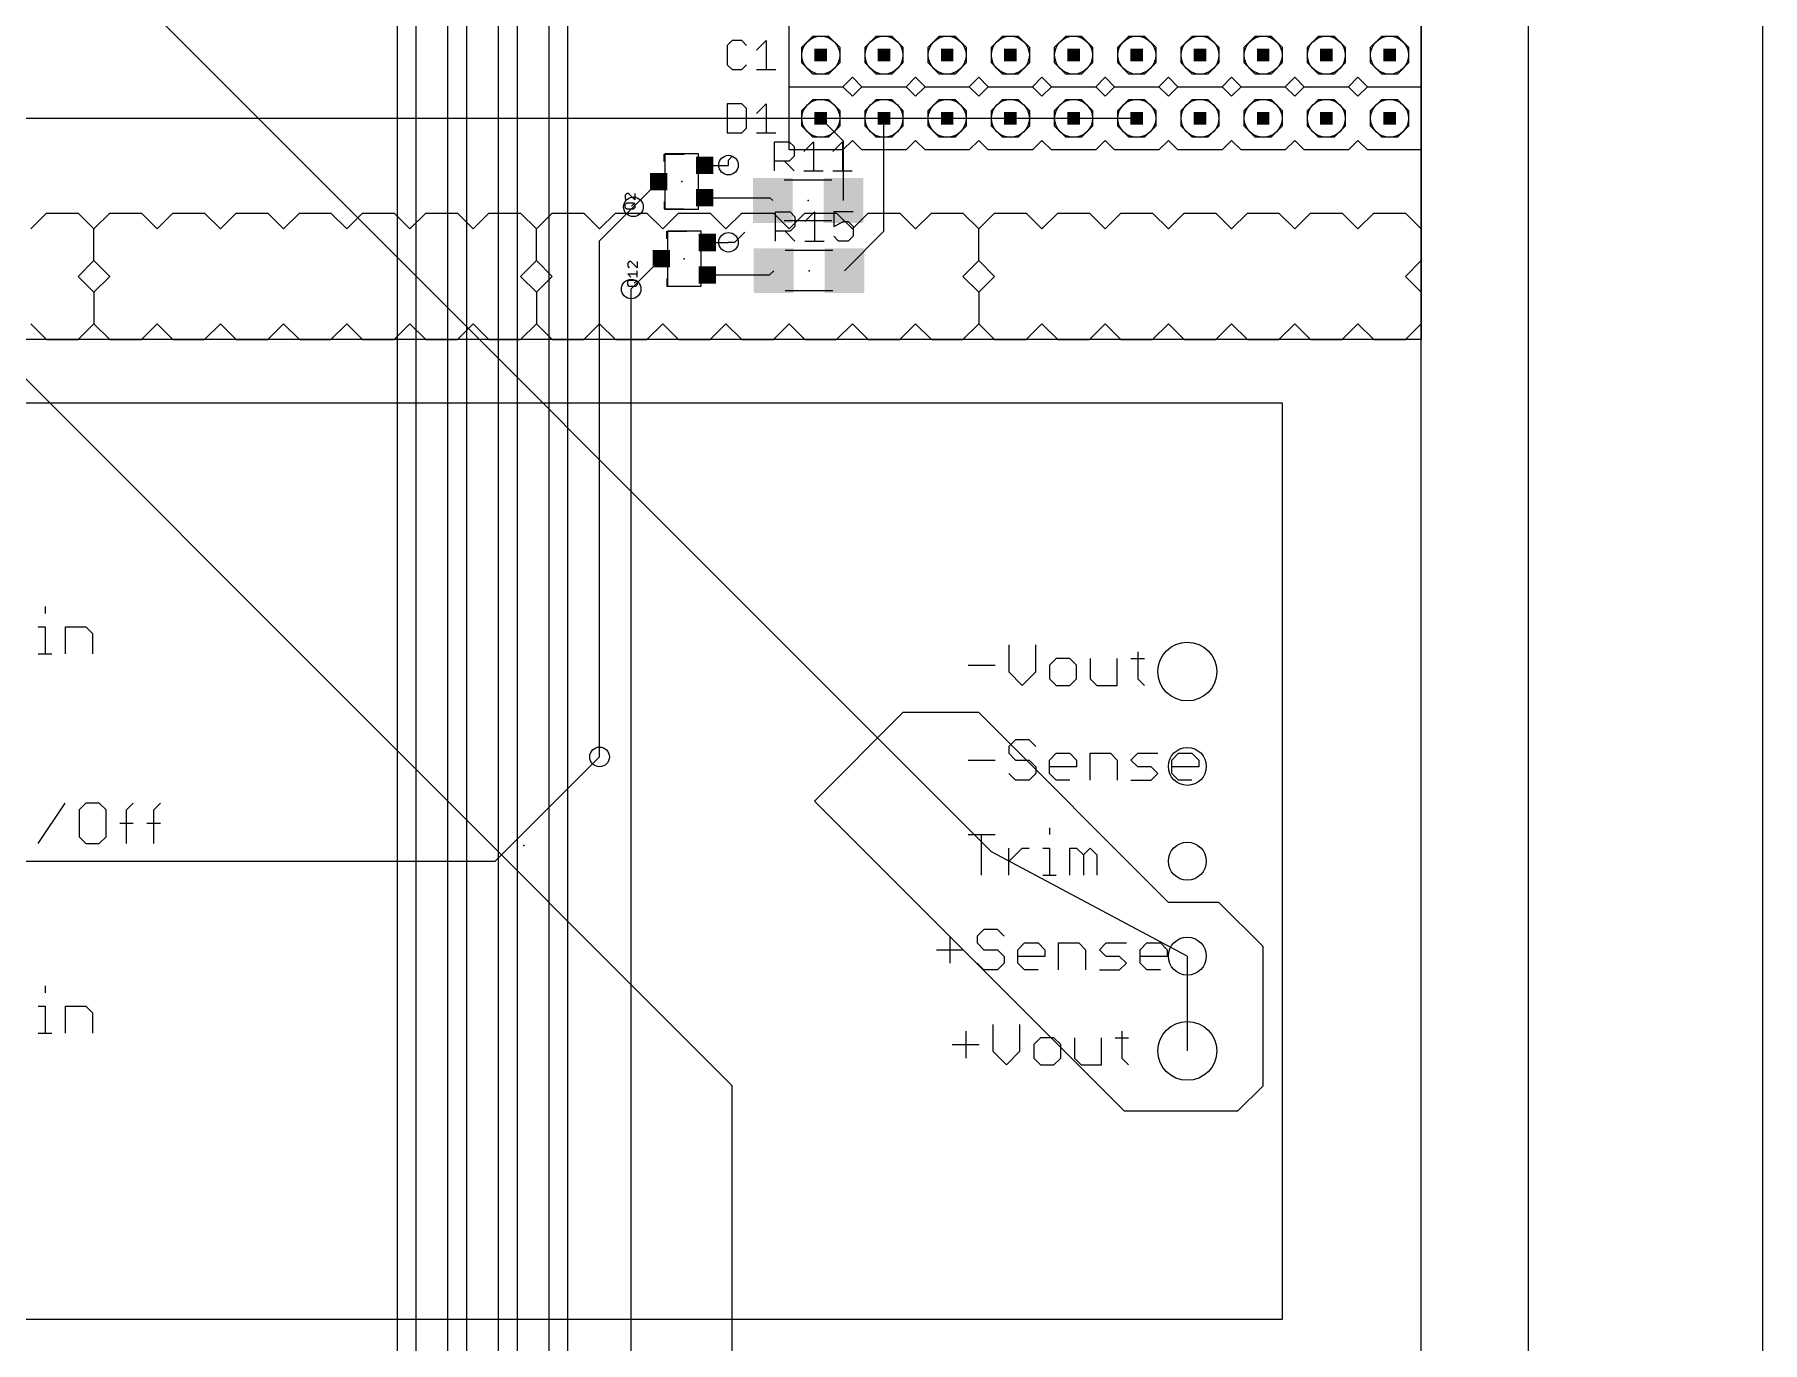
# Model space of a CAD drawing. Extents: x -0.79 to 6.6, y -0.46 to 8.18.
# Drawn here: x 3.866 to 6.6, y 4.104 to 6.172 of the extents above; entities that cross this region are included whole.
import ezdxf

# ---------------------------------------------------------------- set-up
doc = ezdxf.new("R2010")
doc.units = 0
for name, color, linetype in [('1', 22, 'CONTINUOUS'), ('15', 2, 'CONTINUOUS'), ('16', 175, 'CONTINUOUS'), ('17', 4, 'CONTINUOUS'), ('18', 4, 'CONTINUOUS'), ('19', 53, 'CONTINUOUS'), ('2', 3, 'CONTINUOUS'), ('20', 6, 'CONTINUOUS'), ('21', 253, 'CONTINUOUS'), ('23', 7, 'CONTINUOUS'), ('25', 253, 'CONTINUOUS'), ('49', 253, 'CONTINUOUS'), ('51', 253, 'CONTINUOUS')]:
    doc.layers.add(name, color=color, linetype=linetype)

# ---------------------------------------------------------------- blocks, each defined once
blk = doc.blocks.new('RECT')
blk.add_solid([(-0.5, -0.5), (0.5, -0.5), (-0.5, 0.5), (0.5, 0.5)])
blk = doc.blocks.new('ROUNDP')
blk.add_circle((0, 0), 0.5)
blk = doc.blocks.new('OCTAGONP')
blk.add_lwpolyline([(-0.5, -0.207107), (-0.5, 0.207107), (-0.207107, 0.5), (0.207107, 0.5), (0.5, 0.207107), (0.5, -0.207107), (0.207107, -0.5), (-0.207107, -0.5)], close=True)
blk = doc.blocks.new('ROUNDV')
blk.add_circle((0, 0), 0.5)

msp = doc.modelspace()

# ---------------------------------------------------------------- linework, layer by layer
at = {"layer": '1'}
for p, q in [((5.38, 4.88), (3.89, 6.37)), ((5.145984, 6.004016), (5.11, 6.04)), ((5.21, 5.861516), (5.21, 6.04)), ((5.145984, 5.91), (5.145984, 6.004016)), ((4.926417, 5.965591), (4.963591, 5.965591)), ((4.963591, 5.965591), (4.964, 5.966)), ((4.813583, 5.9), (4.853583, 5.94)), ((4.926417, 5.914409), (5.029606, 5.914409)), ((5.029606, 5.914409), (5.034016, 5.91)), ((5.147484, 5.799), (5.21, 5.861516)), ((4.930417, 5.843591), (4.963591, 5.843591)), ((4.963591, 5.843591), (4.964, 5.844)), ((4.81, 5.770417), (4.857583, 5.818)), ((5.028925, 5.792409), (5.035516, 5.799)), ((4.81, 5.77), (4.81, 5.770417)), ((4.930417, 5.792409), (5.028925, 5.792409)), ((4.97, 4.51), (3.79, 5.69)), ((5.24, 5.1), (5.1, 4.96)), ((5.36, 5.1), (5.24, 5.1)), ((5.66, 4.8), (5.36, 5.1)), ((5.1, 4.96), (5.59, 4.47)), ((5.69, 4.715), (5.38, 4.88)), ((5.74, 4.8), (5.66, 4.8)), ((5.81, 4.73), (5.74, 4.8)), ((5.81, 4.51), (5.81, 4.73)), ((5.69, 4.715), (5.69, 4.565)), ((4.97, 3.59), (4.97, 4.51)), ((5.77, 4.47), (5.81, 4.51)), ((5.59, 4.47), (5.77, 4.47))]:
    msp.add_line(p, q, dxfattribs=at)
at = {"layer": '15'}
for p, q in [((4.55, 1.86), (4.55, 7.015118)), ((4.6, 2.16), (4.6, 6.985118)), ((4.52, 1.78), (4.52, 6.934882)), ((4.47, 1.76), (4.47, 6.905118)), ((4.63, 2.338), (4.63, 6.904882)), ((4.68, 2.37), (4.68, 6.875118)), ((4.44, 1.42), (4.44, 6.824882)), ((4.71, 2.42), (4.71, 6.794882)), ((4.76, 5.846417), (4.813583, 5.9)), ((4.76, 5.03), (4.76, 5.846417)), ((4.81, 3.44), (4.81, 5.77))]:
    msp.add_line(p, q, dxfattribs=at)
at = {"layer": '16'}
for p, q in [((6.23, -0.1), (6.23, 8.1)), ((4.964, 5.974), (4.97, 5.98)), ((4.964, 5.966), (4.964, 5.974)), ((4.974, 5.844), (4.99, 5.86)), ((4.964, 5.844), (4.974, 5.844))]:
    msp.add_line(p, q, dxfattribs=at)
at = {"layer": '19'}
msp.add_line((5.61, 6.04), (3.11, 6.04), dxfattribs=at)
at = {"layer": '2'}
for p, q in [((6.6, 8.18), (6.6, -0.46)), ((4.595, 4.865), (4.76, 5.03)), ((3.69, 4.865), (4.595, 4.865))]:
    msp.add_line(p, q, dxfattribs=at)
at = {"layer": '20'}
msp.add_line((6.06, 0), (6.06, 7.89), dxfattribs=at)
at = {"layer": '21'}
for p, q in [((4.969673, 6.163039), (4.962, 6.155366)), ((4.962, 6.155366), (4.962, 6.124673)), ((4.98502, 6.163039), (4.969673, 6.163039)), ((4.992693, 6.155366), (4.98502, 6.163039)), ((5.008039, 6.147693), (5.023386, 6.163039)), ((5.023386, 6.163039), (5.023386, 6.117)), ((4.962, 6.124673), (4.969673, 6.117)), ((4.98502, 6.117), (4.992693, 6.124673)), ((4.969673, 6.117), (4.98502, 6.117)), ((5.008039, 6.117), (5.038732, 6.117)), ((4.962, 6.063039), (4.962, 6.017)), ((4.98502, 6.063039), (4.962, 6.063039)), ((4.992693, 6.055366), (4.98502, 6.063039)), ((4.992693, 6.024673), (4.992693, 6.055366)), ((5.008039, 6.047693), (5.023386, 6.063039)), ((5.023386, 6.063039), (5.023386, 6.017)), ((4.962, 6.017), (4.98502, 6.017)), ((4.98502, 6.017), (4.992693, 6.024673)), ((5.008039, 6.017), (5.038732, 6.017)), ((4.862441, 5.971496), (4.862441, 5.983307)), ((4.862441, 5.983307), (4.893937, 5.983307)), ((4.862441, 5.908504), (4.862441, 5.896693)), ((4.862441, 5.896693), (4.893937, 5.896693)), ((4.866441, 5.849496), (4.866441, 5.861307)), ((4.866441, 5.861307), (4.897937, 5.861307)), ((4.866441, 5.786504), (4.866441, 5.774693)), ((4.866441, 5.774693), (4.897937, 5.774693)), ((3.54, 5.59), (5.84, 5.59)), ((5.84, 5.59), (5.84, 4.14)), ((5.84, 4.14), (3.54, 4.14))]:
    msp.add_line(p, q, dxfattribs=at)
at = {"layer": '23'}
for p in [(4.89, 5.94), (5.09, 5.91), (4.894, 5.818), (5.0915, 5.799), (4.64, 4.89)]:
    msp.add_point(p, dxfattribs=at)
at = {"layer": '25'}
for p, q in [((5.037, 5.957), (5.037, 6.003039)), ((5.037, 6.003039), (5.06002, 6.003039)), ((5.06002, 6.003039), (5.067693, 5.995366)), ((5.067693, 5.995366), (5.067693, 5.98002)), ((5.083039, 5.987693), (5.098386, 6.003039)), ((5.098386, 6.003039), (5.098386, 5.957)), ((5.129078, 5.987693), (5.144425, 6.003039)), ((5.144425, 6.003039), (5.144425, 5.957)), ((5.06002, 5.972346), (5.037, 5.972346)), ((5.052346, 5.972346), (5.067693, 5.957)), ((5.067693, 5.98002), (5.06002, 5.972346)), ((5.083039, 5.957), (5.113732, 5.957)), ((5.129078, 5.957), (5.159771, 5.957)), ((4.803052, 5.92093), (4.80055, 5.918428)), ((4.80055, 5.918428), (4.80055, 5.913424)), ((4.80055, 5.913424), (4.803052, 5.910922)), ((4.80055, 5.903695), (4.803052, 5.906197)), ((4.805555, 5.92093), (4.803052, 5.92093)), ((4.803052, 5.906197), (4.813061, 5.906197)), ((4.815563, 5.910922), (4.805555, 5.92093)), ((4.810559, 5.901193), (4.815563, 5.906197)), ((4.813061, 5.906197), (4.815563, 5.903695)), ((4.815563, 5.92093), (4.815563, 5.910922)), ((4.80055, 5.898691), (4.80055, 5.903695)), ((4.803052, 5.896189), (4.80055, 5.898691)), ((4.813061, 5.896189), (4.803052, 5.896189)), ((4.815563, 5.898691), (4.813061, 5.896189)), ((4.815563, 5.903695), (4.815563, 5.898691)), ((5.0385, 5.846), (5.0385, 5.892039)), ((5.0385, 5.892039), (5.06152, 5.892039)), ((5.06152, 5.892039), (5.069193, 5.884366)), ((5.069193, 5.884366), (5.069193, 5.86902)), ((5.084539, 5.876693), (5.099886, 5.892039)), ((5.099886, 5.892039), (5.099886, 5.846)), ((5.161271, 5.892039), (5.130578, 5.892039)), ((5.130578, 5.892039), (5.130578, 5.86902)), ((5.06152, 5.861346), (5.0385, 5.861346)), ((5.053846, 5.861346), (5.069193, 5.846)), ((5.069193, 5.86902), (5.06152, 5.861346)), ((5.130578, 5.86902), (5.145925, 5.876693)), ((5.138252, 5.846), (5.130578, 5.853673)), ((5.145925, 5.876693), (5.153598, 5.876693)), ((5.153598, 5.876693), (5.161271, 5.86902)), ((5.161271, 5.853673), (5.153598, 5.846)), ((5.161271, 5.86902), (5.161271, 5.853673)), ((5.084539, 5.846), (5.115232, 5.846)), ((5.153598, 5.846), (5.138252, 5.846)), ((4.807052, 5.813663), (4.80455, 5.81116)), ((4.80455, 5.81116), (4.80455, 5.806156)), ((4.80455, 5.806156), (4.807052, 5.803654)), ((4.809555, 5.813663), (4.807052, 5.813663)), ((4.819563, 5.803654), (4.809555, 5.813663)), ((4.819563, 5.813663), (4.819563, 5.803654)), ((4.819563, 5.788922), (4.819563, 5.79893)), ((4.809555, 5.788922), (4.80455, 5.793926)), ((4.80455, 5.793926), (4.819563, 5.793926)), ((4.80455, 5.781695), (4.807052, 5.784197)), ((4.80455, 5.776691), (4.80455, 5.781695)), ((4.807052, 5.774189), (4.80455, 5.776691)), ((4.807052, 5.784197), (4.817061, 5.784197)), ((4.817061, 5.774189), (4.807052, 5.774189)), ((4.814559, 5.779193), (4.819563, 5.784197)), ((4.817061, 5.784197), (4.819563, 5.781695)), ((4.819563, 5.776691), (4.817061, 5.774189)), ((4.819563, 5.781695), (4.819563, 5.776691)), ((3.882586, 5.26773), (3.882586, 5.257055)), ((3.87191, 5.235703), (3.882586, 5.235703)), ((3.882586, 5.235703), (3.882586, 5.193)), ((3.91488, 5.193), (3.91488, 5.235703)), ((3.91488, 5.235703), (3.946907, 5.235703)), ((3.946907, 5.235703), (3.957583, 5.225027)), ((3.957583, 5.225027), (3.957583, 5.193)), ((5.407455, 5.207055), (5.407455, 5.164352)), ((5.450158, 5.164352), (5.450158, 5.207055)), ((5.611496, 5.196379), (5.611496, 5.153676)), ((3.87191, 5.193), (3.893261, 5.193)), ((5.343, 5.175027), (5.385703, 5.175027)), ((5.482586, 5.185703), (5.47191, 5.175027)), ((5.47191, 5.175027), (5.47191, 5.153676)), ((5.503937, 5.185703), (5.482586, 5.185703)), ((5.514613, 5.175027), (5.503937, 5.185703)), ((5.514613, 5.153676), (5.514613, 5.175027)), ((5.536365, 5.185703), (5.536365, 5.153676)), ((5.579068, 5.143), (5.579068, 5.185703)), ((5.60082, 5.185703), (5.622171, 5.185703)), ((5.407455, 5.164352), (5.428806, 5.143)), ((5.428806, 5.143), (5.450158, 5.164352)), ((5.47191, 5.153676), (5.482586, 5.143)), ((5.482586, 5.143), (5.503937, 5.143)), ((5.503937, 5.143), (5.514613, 5.153676)), ((5.536365, 5.153676), (5.547041, 5.143)), ((5.547041, 5.143), (5.579068, 5.143)), ((5.611496, 5.153676), (5.622171, 5.143)), ((5.418131, 5.057055), (5.407455, 5.046379)), ((5.407455, 5.046379), (5.407455, 5.035703)), ((5.407455, 5.035703), (5.418131, 5.025027)), ((5.439482, 5.057055), (5.418131, 5.057055)), ((5.450158, 5.046379), (5.439482, 5.057055)), ((5.47191, 5.025027), (5.482586, 5.035703)), ((5.482586, 5.035703), (5.503937, 5.035703)), ((5.503937, 5.035703), (5.514613, 5.025027)), ((5.536365, 4.993), (5.536365, 5.035703)), ((5.536365, 5.035703), (5.568392, 5.035703)), ((5.568392, 5.035703), (5.579068, 5.025027)), ((5.60082, 5.025027), (5.611496, 5.035703)), ((5.611496, 5.035703), (5.643523, 5.035703)), ((5.665275, 5.025027), (5.675951, 5.035703)), ((5.675951, 5.035703), (5.697302, 5.035703)), ((5.697302, 5.035703), (5.707978, 5.025027)), ((5.343, 5.025027), (5.385703, 5.025027)), ((5.418131, 4.993), (5.407455, 5.003676)), ((5.418131, 5.025027), (5.439482, 5.025027)), ((5.439482, 5.025027), (5.450158, 5.014352)), ((5.450158, 5.003676), (5.439482, 4.993)), ((5.450158, 5.014352), (5.450158, 5.003676)), ((5.47191, 5.003676), (5.47191, 5.025027)), ((5.514613, 5.014352), (5.47191, 5.014352)), ((5.482586, 4.993), (5.47191, 5.003676)), ((5.514613, 5.025027), (5.514613, 5.014352)), ((5.579068, 5.025027), (5.579068, 4.993)), ((5.611496, 5.014352), (5.60082, 5.025027)), ((5.632847, 5.014352), (5.611496, 5.014352)), ((5.643523, 5.003676), (5.632847, 5.014352)), ((5.632847, 4.993), (5.643523, 5.003676)), ((5.665275, 5.003676), (5.665275, 5.025027)), ((5.707978, 5.014352), (5.665275, 5.014352)), ((5.675951, 4.993), (5.665275, 5.003676)), ((5.707978, 5.025027), (5.707978, 5.014352)), ((5.439482, 4.993), (5.418131, 4.993)), ((5.503937, 4.993), (5.482586, 4.993)), ((5.60082, 4.993), (5.632847, 4.993)), ((5.697302, 4.993), (5.675951, 4.993)), ((3.87191, 4.893), (3.914613, 4.957055)), ((3.947041, 4.957055), (3.936365, 4.946379)), ((3.968392, 4.957055), (3.947041, 4.957055)), ((3.979068, 4.946379), (3.968392, 4.957055)), ((4.011496, 4.946379), (4.022171, 4.957055)), ((4.054466, 4.946379), (4.065141, 4.957055)), ((3.936365, 4.946379), (3.936365, 4.903676)), ((3.979068, 4.903676), (3.979068, 4.946379)), ((4.00082, 4.925027), (4.022171, 4.925027)), ((4.011496, 4.893), (4.011496, 4.946379)), ((4.04379, 4.925027), (4.065141, 4.925027)), ((4.054466, 4.893), (4.054466, 4.946379)), ((3.936365, 4.903676), (3.947041, 4.893)), ((3.968392, 4.893), (3.979068, 4.903676)), ((5.343, 4.907055), (5.385703, 4.907055)), ((5.364352, 4.843), (5.364352, 4.907055)), ((5.471843, 4.91773), (5.471843, 4.907055)), ((3.947041, 4.893), (3.968392, 4.893)), ((5.407455, 4.843), (5.407455, 4.885703)), ((5.407455, 4.864352), (5.428806, 4.885703)), ((5.428806, 4.885703), (5.439482, 4.885703)), ((5.461167, 4.885703), (5.471843, 4.885703)), ((5.471843, 4.885703), (5.471843, 4.843)), ((5.504137, 4.843), (5.504137, 4.885703)), ((5.504137, 4.885703), (5.514813, 4.885703)), ((5.514813, 4.885703), (5.525489, 4.875027)), ((5.525489, 4.875027), (5.536165, 4.885703)), ((5.525489, 4.875027), (5.525489, 4.843)), ((5.536165, 4.885703), (5.546841, 4.875027)), ((5.546841, 4.875027), (5.546841, 4.843)), ((5.461167, 4.843), (5.482519, 4.843)), ((5.314352, 4.746379), (5.314352, 4.703676)), ((5.368131, 4.757055), (5.357455, 4.746379)), ((5.357455, 4.746379), (5.357455, 4.735703)), ((5.357455, 4.735703), (5.368131, 4.725027)), ((5.389482, 4.757055), (5.368131, 4.757055)), ((5.400158, 4.746379), (5.389482, 4.757055)), ((5.42191, 4.725027), (5.432586, 4.735703)), ((5.432586, 4.735703), (5.453937, 4.735703)), ((5.453937, 4.735703), (5.464613, 4.725027)), ((5.486365, 4.693), (5.486365, 4.735703)), ((5.486365, 4.735703), (5.518392, 4.735703)), ((5.518392, 4.735703), (5.529068, 4.725027)), ((5.55082, 4.725027), (5.561496, 4.735703)), ((5.561496, 4.735703), (5.593523, 4.735703)), ((5.615275, 4.725027), (5.625951, 4.735703)), ((5.625951, 4.735703), (5.647302, 4.735703)), ((5.647302, 4.735703), (5.657978, 4.725027)), ((5.293, 4.725027), (5.335703, 4.725027)), ((5.368131, 4.693), (5.357455, 4.703676)), ((5.368131, 4.725027), (5.389482, 4.725027)), ((5.389482, 4.725027), (5.400158, 4.714352)), ((5.400158, 4.703676), (5.389482, 4.693)), ((5.400158, 4.714352), (5.400158, 4.703676)), ((5.42191, 4.703676), (5.42191, 4.725027)), ((5.464613, 4.714352), (5.42191, 4.714352)), ((5.432586, 4.693), (5.42191, 4.703676)), ((5.464613, 4.725027), (5.464613, 4.714352)), ((5.529068, 4.725027), (5.529068, 4.693)), ((5.561496, 4.714352), (5.55082, 4.725027)), ((5.582847, 4.714352), (5.561496, 4.714352)), ((5.593523, 4.703676), (5.582847, 4.714352)), ((5.582847, 4.693), (5.593523, 4.703676)), ((5.615275, 4.703676), (5.615275, 4.725027)), ((5.657978, 4.714352), (5.615275, 4.714352)), ((5.625951, 4.693), (5.615275, 4.703676)), ((5.657978, 4.725027), (5.657978, 4.714352)), ((5.389482, 4.693), (5.368131, 4.693)), ((5.453937, 4.693), (5.432586, 4.693)), ((5.55082, 4.693), (5.582847, 4.693)), ((5.647302, 4.693), (5.625951, 4.693)), ((3.882586, 4.66773), (3.882586, 4.657055)), ((3.87191, 4.635703), (3.882586, 4.635703)), ((3.882586, 4.635703), (3.882586, 4.593)), ((3.91488, 4.593), (3.91488, 4.635703)), ((3.91488, 4.635703), (3.946907, 4.635703)), ((3.946907, 4.635703), (3.957583, 4.625027)), ((3.957583, 4.625027), (3.957583, 4.593)), ((5.339352, 4.596379), (5.339352, 4.553676)), ((5.382455, 4.607055), (5.382455, 4.564352)), ((5.425158, 4.564352), (5.425158, 4.607055)), ((5.586496, 4.596379), (5.586496, 4.553676)), ((3.87191, 4.593), (3.893261, 4.593)), ((5.318, 4.575027), (5.360703, 4.575027)), ((5.457586, 4.585703), (5.44691, 4.575027)), ((5.44691, 4.575027), (5.44691, 4.553676)), ((5.478937, 4.585703), (5.457586, 4.585703)), ((5.489613, 4.575027), (5.478937, 4.585703)), ((5.489613, 4.553676), (5.489613, 4.575027)), ((5.511365, 4.585703), (5.511365, 4.553676)), ((5.554068, 4.543), (5.554068, 4.585703)), ((5.57582, 4.585703), (5.597171, 4.585703)), ((5.382455, 4.564352), (5.403806, 4.543)), ((5.403806, 4.543), (5.425158, 4.564352)), ((5.44691, 4.553676), (5.457586, 4.543)), ((5.457586, 4.543), (5.478937, 4.543)), ((5.478937, 4.543), (5.489613, 4.553676)), ((5.511365, 4.553676), (5.522041, 4.543)), ((5.522041, 4.543), (5.554068, 4.543)), ((5.586496, 4.553676), (5.597171, 4.543))]:
    msp.add_line(p, q, dxfattribs=at)
at = {"layer": '49'}
for p, q in [((6.06, 7.69), (6.06, 5.69)), ((3.86, 5.865), (3.885, 5.89)), ((3.885, 5.89), (3.935, 5.89)), ((3.935, 5.89), (3.96, 5.865)), ((3.96, 5.865), (3.985, 5.89)), ((3.985, 5.89), (4.035, 5.89)), ((4.035, 5.89), (4.06, 5.865)), ((4.06, 5.865), (4.085, 5.89)), ((4.085, 5.89), (4.135, 5.89)), ((4.135, 5.89), (4.16, 5.865)), ((4.16, 5.865), (4.185, 5.89)), ((4.185, 5.89), (4.235, 5.89)), ((4.235, 5.89), (4.26, 5.865)), ((4.26, 5.865), (4.285, 5.89)), ((4.285, 5.89), (4.335, 5.89)), ((4.335, 5.89), (4.36, 5.865)), ((4.36, 5.865), (4.385, 5.89)), ((4.385, 5.89), (4.435, 5.89)), ((4.435, 5.89), (4.46, 5.865)), ((4.46, 5.865), (4.485, 5.89)), ((4.485, 5.89), (4.535, 5.89)), ((4.535, 5.89), (4.56, 5.865)), ((4.56, 5.865), (4.585, 5.89)), ((4.585, 5.89), (4.635, 5.89)), ((4.635, 5.89), (4.66, 5.865)), ((4.66, 5.865), (4.685, 5.89)), ((4.685, 5.89), (4.735, 5.89)), ((4.735, 5.89), (4.76, 5.865)), ((4.76, 5.865), (4.785, 5.89)), ((4.785, 5.89), (4.835, 5.89)), ((4.835, 5.89), (4.86, 5.865)), ((4.86, 5.865), (4.885, 5.89)), ((4.885, 5.89), (4.935, 5.89)), ((4.935, 5.89), (4.96, 5.865)), ((4.96, 5.865), (4.985, 5.89)), ((4.985, 5.89), (5.035, 5.89)), ((5.035, 5.89), (5.06, 5.865)), ((5.06, 5.865), (5.085, 5.89)), ((5.085, 5.89), (5.135, 5.89)), ((5.135, 5.89), (5.16, 5.865)), ((5.16, 5.865), (5.185, 5.89)), ((5.185, 5.89), (5.235, 5.89)), ((5.235, 5.89), (5.26, 5.865)), ((5.26, 5.865), (5.285, 5.89)), ((5.285, 5.89), (5.335, 5.89)), ((5.335, 5.89), (5.36, 5.865)), ((5.36, 5.865), (5.385, 5.89)), ((5.385, 5.89), (5.435, 5.89)), ((5.435, 5.89), (5.46, 5.865)), ((5.46, 5.865), (5.485, 5.89)), ((5.485, 5.89), (5.535, 5.89)), ((5.535, 5.89), (5.56, 5.865)), ((5.56, 5.865), (5.585, 5.89)), ((5.585, 5.89), (5.635, 5.89)), ((5.635, 5.89), (5.66, 5.865)), ((5.66, 5.865), (5.685, 5.89)), ((5.685, 5.89), (5.735, 5.89)), ((5.735, 5.89), (5.76, 5.865)), ((5.76, 5.865), (5.785, 5.89)), ((5.785, 5.89), (5.835, 5.89)), ((5.835, 5.89), (5.86, 5.865)), ((5.86, 5.865), (5.885, 5.89)), ((5.885, 5.89), (5.935, 5.89)), ((5.935, 5.89), (5.96, 5.865)), ((5.96, 5.865), (5.985, 5.89)), ((5.985, 5.89), (6.035, 5.89)), ((6.035, 5.89), (6.06, 5.865)), ((3.96, 5.815), (3.96, 5.865)), ((4.66, 5.815), (4.66, 5.865)), ((5.36, 5.815), (5.36, 5.865)), ((6.06, 5.865), (6.06, 5.815)), ((3.96, 5.815), (3.935, 5.79)), ((3.985, 5.79), (3.96, 5.815)), ((4.66, 5.815), (4.635, 5.79)), ((4.685, 5.79), (4.66, 5.815)), ((5.36, 5.815), (5.335, 5.79)), ((5.385, 5.79), (5.36, 5.815)), ((6.06, 5.815), (6.035, 5.79)), ((3.935, 5.79), (3.96, 5.765)), ((3.96, 5.765), (3.985, 5.79)), ((4.635, 5.79), (4.66, 5.765)), ((4.66, 5.765), (4.685, 5.79)), ((5.335, 5.79), (5.36, 5.765)), ((5.36, 5.765), (5.385, 5.79)), ((6.035, 5.79), (6.06, 5.765)), ((3.96, 5.765), (3.96, 5.715)), ((4.66, 5.765), (4.66, 5.715)), ((5.36, 5.765), (5.36, 5.715)), ((6.06, 5.765), (6.06, 5.715)), ((3.885, 5.69), (3.86, 5.715)), ((3.96, 5.715), (3.935, 5.69)), ((3.96, 5.715), (3.985, 5.69)), ((4.06, 5.715), (4.035, 5.69)), ((4.085, 5.69), (4.06, 5.715)), ((4.16, 5.715), (4.135, 5.69)), ((4.185, 5.69), (4.16, 5.715)), ((4.26, 5.715), (4.235, 5.69)), ((4.285, 5.69), (4.26, 5.715)), ((4.36, 5.715), (4.335, 5.69)), ((4.385, 5.69), (4.36, 5.715)), ((4.46, 5.715), (4.435, 5.69)), ((4.485, 5.69), (4.46, 5.715)), ((4.56, 5.715), (4.535, 5.69)), ((4.585, 5.69), (4.56, 5.715)), ((4.66, 5.715), (4.635, 5.69)), ((4.66, 5.715), (4.685, 5.69)), ((4.76, 5.715), (4.735, 5.69)), ((4.785, 5.69), (4.76, 5.715)), ((4.86, 5.715), (4.835, 5.69)), ((4.885, 5.69), (4.86, 5.715)), ((4.96, 5.715), (4.935, 5.69)), ((4.985, 5.69), (4.96, 5.715)), ((5.06, 5.715), (5.035, 5.69)), ((5.085, 5.69), (5.06, 5.715)), ((5.16, 5.715), (5.135, 5.69)), ((5.185, 5.69), (5.16, 5.715)), ((5.26, 5.715), (5.235, 5.69)), ((5.285, 5.69), (5.26, 5.715)), ((5.36, 5.715), (5.335, 5.69)), ((5.36, 5.715), (5.385, 5.69)), ((5.46, 5.715), (5.435, 5.69)), ((5.485, 5.69), (5.46, 5.715)), ((5.56, 5.715), (5.535, 5.69)), ((5.585, 5.69), (5.56, 5.715)), ((5.66, 5.715), (5.635, 5.69)), ((5.685, 5.69), (5.66, 5.715)), ((5.76, 5.715), (5.735, 5.69)), ((5.785, 5.69), (5.76, 5.715)), ((5.86, 5.715), (5.835, 5.69)), ((5.885, 5.69), (5.86, 5.715)), ((5.96, 5.715), (5.935, 5.69)), ((5.985, 5.69), (5.96, 5.715)), ((6.06, 5.715), (6.035, 5.69)), ((6.06, 5.69), (1.16, 5.69)), ((3.885, 5.69), (3.935, 5.69)), ((3.985, 5.69), (4.035, 5.69)), ((4.085, 5.69), (4.135, 5.69)), ((4.185, 5.69), (4.235, 5.69)), ((4.285, 5.69), (4.335, 5.69)), ((4.385, 5.69), (4.435, 5.69)), ((4.485, 5.69), (4.535, 5.69)), ((4.585, 5.69), (4.635, 5.69)), ((4.685, 5.69), (4.735, 5.69)), ((4.785, 5.69), (4.835, 5.69)), ((4.885, 5.69), (4.935, 5.69)), ((4.985, 5.69), (5.035, 5.69)), ((5.085, 5.69), (5.135, 5.69)), ((5.185, 5.69), (5.235, 5.69)), ((5.285, 5.69), (5.335, 5.69)), ((5.385, 5.69), (5.435, 5.69)), ((5.485, 5.69), (5.535, 5.69)), ((5.585, 5.69), (5.635, 5.69)), ((5.685, 5.69), (5.735, 5.69)), ((5.785, 5.69), (5.835, 5.69)), ((5.885, 5.69), (5.935, 5.69)), ((5.985, 5.69), (6.035, 5.69))]:
    msp.add_line(p, q, dxfattribs=at)
at = {"layer": '51'}
for p, q in [((5.06, 6.09), (5.06, 6.19)), ((6.06, 6.19), (6.06, 6.09)), ((5.145, 6.09), (5.16, 6.105)), ((5.16, 6.105), (5.175, 6.09)), ((5.245, 6.09), (5.26, 6.105)), ((5.26, 6.105), (5.275, 6.09)), ((5.345, 6.09), (5.36, 6.105)), ((5.36, 6.105), (5.375, 6.09)), ((5.445, 6.09), (5.46, 6.105)), ((5.46, 6.105), (5.475, 6.09)), ((5.545, 6.09), (5.56, 6.105)), ((5.56, 6.105), (5.575, 6.09)), ((5.645, 6.09), (5.66, 6.105)), ((5.66, 6.105), (5.675, 6.09)), ((5.745, 6.09), (5.76, 6.105)), ((5.76, 6.105), (5.775, 6.09)), ((5.845, 6.09), (5.86, 6.105)), ((5.86, 6.105), (5.875, 6.09)), ((5.945, 6.09), (5.96, 6.105)), ((5.96, 6.105), (5.975, 6.09)), ((5.06, 5.99), (5.06, 6.09)), ((5.06, 6.09), (5.145, 6.09)), ((5.145, 6.09), (5.16, 6.075)), ((5.16, 6.075), (5.175, 6.09)), ((5.175, 6.09), (5.245, 6.09)), ((5.245, 6.09), (5.26, 6.075)), ((5.26, 6.075), (5.275, 6.09)), ((5.275, 6.09), (5.345, 6.09)), ((5.345, 6.09), (5.36, 6.075)), ((5.36, 6.075), (5.375, 6.09)), ((5.375, 6.09), (5.445, 6.09)), ((5.445, 6.09), (5.46, 6.075)), ((5.46, 6.075), (5.475, 6.09)), ((5.475, 6.09), (5.545, 6.09)), ((5.545, 6.09), (5.56, 6.075)), ((5.56, 6.075), (5.575, 6.09)), ((5.575, 6.09), (5.645, 6.09)), ((5.645, 6.09), (5.66, 6.075)), ((5.66, 6.075), (5.675, 6.09)), ((5.675, 6.09), (5.745, 6.09)), ((5.745, 6.09), (5.76, 6.075)), ((5.76, 6.075), (5.775, 6.09)), ((5.775, 6.09), (5.845, 6.09)), ((5.845, 6.09), (5.86, 6.075)), ((5.86, 6.075), (5.875, 6.09)), ((5.875, 6.09), (5.945, 6.09)), ((5.945, 6.09), (5.96, 6.075)), ((5.96, 6.075), (5.975, 6.09)), ((5.975, 6.09), (6.06, 6.09)), ((6.06, 6.09), (6.06, 5.99)), ((5.145, 5.99), (5.06, 5.99)), ((5.16, 6.005), (5.145, 5.99)), ((5.175, 5.99), (5.16, 6.005)), ((5.245, 5.99), (5.175, 5.99)), ((5.26, 6.005), (5.245, 5.99)), ((5.275, 5.99), (5.26, 6.005)), ((5.345, 5.99), (5.275, 5.99)), ((5.36, 6.005), (5.345, 5.99)), ((5.375, 5.99), (5.36, 6.005)), ((5.445, 5.99), (5.375, 5.99)), ((5.46, 6.005), (5.445, 5.99)), ((5.475, 5.99), (5.46, 6.005)), ((5.545, 5.99), (5.475, 5.99)), ((5.56, 6.005), (5.545, 5.99)), ((5.575, 5.99), (5.56, 6.005)), ((5.645, 5.99), (5.575, 5.99)), ((5.66, 6.005), (5.645, 5.99)), ((5.675, 5.99), (5.66, 6.005)), ((5.745, 5.99), (5.675, 5.99)), ((5.76, 6.005), (5.745, 5.99)), ((5.775, 5.99), (5.76, 6.005)), ((5.845, 5.99), (5.775, 5.99)), ((5.86, 6.005), (5.845, 5.99)), ((5.875, 5.99), (5.86, 6.005)), ((5.945, 5.99), (5.875, 5.99)), ((5.96, 6.005), (5.945, 5.99)), ((5.975, 5.99), (5.96, 6.005)), ((6.06, 5.99), (5.975, 5.99)), ((4.864, 5.984189), (4.916, 5.984189)), ((4.864, 5.895811), (4.864, 5.984189)), ((4.916, 5.984189), (4.916, 5.895811)), ((5.1275, 5.942), (5.052, 5.942)), ((4.916, 5.895811), (4.864, 5.895811)), ((4.868, 5.862189), (4.92, 5.862189)), ((4.868, 5.773811), (4.868, 5.862189)), ((4.92, 5.862189), (4.92, 5.773811)), ((5.1275, 5.878), (5.052, 5.878)), ((5.129, 5.831), (5.0535, 5.831)), ((4.92, 5.773811), (4.868, 5.773811)), ((5.129, 5.767), (5.0535, 5.767))]:
    msp.add_line(p, q, dxfattribs=at)

# ---------------------------------------------------------------- block references
at = {"layer": '1', "xscale": 0.027559, "yscale": 0.027559, "rotation": 90}
for p in [(4.926417, 5.965591), (4.853583, 5.94), (4.926417, 5.914409), (4.930417, 5.843591), (4.857583, 5.818), (4.930417, 5.792409)]:
    msp.add_blockref('RECT', p, dxfattribs=at)
at = {"layer": '1', "xscale": 0.062992, "yscale": 0.070984}
for p in [(5.034016, 5.91), (5.145984, 5.91), (5.035516, 5.799), (5.147484, 5.799)]:
    msp.add_blockref('RECT', p, dxfattribs=at)
at = {"layer": '17'}
for name, p, xscale, yscale in [('OCTAGONP', (5.11, 6.14), 0.06, 0.06), ('ROUNDP', (5.11, 6.14), 0.06, 0.06), ('ROUNDP', (5.11, 6.14), 0.06, 0.06), ('OCTAGONP', (5.11, 6.14), 0.06, 0.06), ('OCTAGONP', (5.21, 6.14), 0.06, 0.06), ('ROUNDP', (5.21, 6.14), 0.06, 0.06), ('ROUNDP', (5.21, 6.14), 0.06, 0.06), ('OCTAGONP', (5.21, 6.14), 0.06, 0.06), ('OCTAGONP', (5.31, 6.14), 0.06, 0.06), ('ROUNDP', (5.31, 6.14), 0.06, 0.06), ('ROUNDP', (5.31, 6.14), 0.06, 0.06), ('OCTAGONP', (5.31, 6.14), 0.06, 0.06), ('OCTAGONP', (5.41, 6.14), 0.06, 0.06), ('ROUNDP', (5.41, 6.14), 0.06, 0.06), ('ROUNDP', (5.41, 6.14), 0.06, 0.06), ('OCTAGONP', (5.41, 6.14), 0.06, 0.06), ('OCTAGONP', (5.51, 6.14), 0.06, 0.06), ('ROUNDP', (5.51, 6.14), 0.06, 0.06), ('ROUNDP', (5.51, 6.14), 0.06, 0.06), ('OCTAGONP', (5.51, 6.14), 0.06, 0.06), ('OCTAGONP', (5.61, 6.14), 0.06, 0.06), ('ROUNDP', (5.61, 6.14), 0.06, 0.06), ('ROUNDP', (5.61, 6.14), 0.06, 0.06), ('OCTAGONP', (5.61, 6.14), 0.06, 0.06), ('OCTAGONP', (5.71, 6.14), 0.06, 0.06), ('ROUNDP', (5.71, 6.14), 0.06, 0.06), ('ROUNDP', (5.71, 6.14), 0.06, 0.06), ('OCTAGONP', (5.71, 6.14), 0.06, 0.06), ('OCTAGONP', (5.81, 6.14), 0.06, 0.06), ('ROUNDP', (5.81, 6.14), 0.06, 0.06), ('ROUNDP', (5.81, 6.14), 0.06, 0.06), ('OCTAGONP', (5.81, 6.14), 0.06, 0.06), ('OCTAGONP', (5.91, 6.14), 0.06, 0.06), ('ROUNDP', (5.91, 6.14), 0.06, 0.06), ('ROUNDP', (5.91, 6.14), 0.06, 0.06), ('OCTAGONP', (5.91, 6.14), 0.06, 0.06), ('OCTAGONP', (6.01, 6.14), 0.06, 0.06), ('ROUNDP', (6.01, 6.14), 0.06, 0.06), ('ROUNDP', (6.01, 6.14), 0.06, 0.06), ('OCTAGONP', (6.01, 6.14), 0.06, 0.06), ('OCTAGONP', (5.11, 6.04), 0.06, 0.06), ('ROUNDP', (5.11, 6.04), 0.06, 0.06), ('ROUNDP', (5.11, 6.04), 0.06, 0.06), ('OCTAGONP', (5.11, 6.04), 0.06, 0.06), ('OCTAGONP', (5.21, 6.04), 0.06, 0.06), ('ROUNDP', (5.21, 6.04), 0.06, 0.06), ('ROUNDP', (5.21, 6.04), 0.06, 0.06), ('OCTAGONP', (5.21, 6.04), 0.06, 0.06), ('OCTAGONP', (5.31, 6.04), 0.06, 0.06), ('ROUNDP', (5.31, 6.04), 0.06, 0.06), ('ROUNDP', (5.31, 6.04), 0.06, 0.06), ('OCTAGONP', (5.31, 6.04), 0.06, 0.06), ('OCTAGONP', (5.41, 6.04), 0.06, 0.06), ('ROUNDP', (5.41, 6.04), 0.06, 0.06), ('ROUNDP', (5.41, 6.04), 0.06, 0.06), ('OCTAGONP', (5.41, 6.04), 0.06, 0.06), ('OCTAGONP', (5.51, 6.04), 0.06, 0.06), ('ROUNDP', (5.51, 6.04), 0.06, 0.06), ('ROUNDP', (5.51, 6.04), 0.06, 0.06), ('OCTAGONP', (5.51, 6.04), 0.06, 0.06), ('OCTAGONP', (5.61, 6.04), 0.06, 0.06), ('ROUNDP', (5.61, 6.04), 0.06, 0.06), ('ROUNDP', (5.61, 6.04), 0.06, 0.06), ('OCTAGONP', (5.61, 6.04), 0.06, 0.06), ('OCTAGONP', (5.71, 6.04), 0.06, 0.06), ('ROUNDP', (5.71, 6.04), 0.06, 0.06), ('ROUNDP', (5.71, 6.04), 0.06, 0.06), ('OCTAGONP', (5.71, 6.04), 0.06, 0.06), ('OCTAGONP', (5.81, 6.04), 0.06, 0.06), ('ROUNDP', (5.81, 6.04), 0.06, 0.06), ('ROUNDP', (5.81, 6.04), 0.06, 0.06), ('OCTAGONP', (5.81, 6.04), 0.06, 0.06), ('OCTAGONP', (5.91, 6.04), 0.06, 0.06), ('ROUNDP', (5.91, 6.04), 0.06, 0.06), ('ROUNDP', (5.91, 6.04), 0.06, 0.06), ('OCTAGONP', (5.91, 6.04), 0.06, 0.06), ('OCTAGONP', (6.01, 6.04), 0.06, 0.06), ('ROUNDP', (6.01, 6.04), 0.06, 0.06), ('ROUNDP', (6.01, 6.04), 0.06, 0.06), ('OCTAGONP', (6.01, 6.04), 0.06, 0.06), ('ROUNDP', (5.69, 5.165), 0.093, 0.093), ('ROUNDP', (5.69, 5.165), 0.093, 0.093), ('ROUNDP', (5.69, 5.165), 0.093, 0.093), ('ROUNDP', (5.69, 5.165), 0.093, 0.093), ('ROUNDP', (5.69, 5.015), 0.06, 0.06), ('ROUNDP', (5.69, 5.015), 0.06, 0.06), ('ROUNDP', (5.69, 5.015), 0.06, 0.06), ('ROUNDP', (5.69, 5.015), 0.06, 0.06), ('ROUNDP', (5.69, 4.865), 0.06, 0.06), ('ROUNDP', (5.69, 4.865), 0.06, 0.06), ('ROUNDP', (5.69, 4.865), 0.06, 0.06), ('ROUNDP', (5.69, 4.865), 0.06, 0.06), ('ROUNDP', (5.69, 4.715), 0.06, 0.06), ('ROUNDP', (5.69, 4.715), 0.06, 0.06), ('ROUNDP', (5.69, 4.715), 0.06, 0.06), ('ROUNDP', (5.69, 4.715), 0.06, 0.06), ('ROUNDP', (5.69, 4.565), 0.093, 0.093), ('ROUNDP', (5.69, 4.565), 0.093, 0.093), ('ROUNDP', (5.69, 4.565), 0.093, 0.093), ('ROUNDP', (5.69, 4.565), 0.093, 0.093)]:
    msp.add_blockref(name, p, dxfattribs=dict(at, xscale=xscale, yscale=yscale))
at = {"layer": '18', "xscale": 0.031, "yscale": 0.031}
for p in [(4.964, 5.966), (4.964, 5.966), (4.964, 5.966), (4.964, 5.966), (4.813583, 5.9), (4.813583, 5.9), (4.813583, 5.9), (4.813583, 5.9), (4.964, 5.844), (4.964, 5.844), (4.964, 5.844), (4.964, 5.844), (4.81, 5.77), (4.81, 5.77), (4.81, 5.77), (4.81, 5.77), (4.76, 5.03), (4.76, 5.03), (4.76, 5.03), (4.76, 5.03)]:
    msp.add_blockref('ROUNDV', p, dxfattribs=at)
at = {"layer": '51'}
for p, xscale, yscale in [((5.11, 6.14), 0.02, 0.02), ((5.21, 6.14), 0.02, 0.02), ((5.31, 6.14), 0.02, 0.02), ((5.41, 6.14), 0.02, 0.02), ((5.51, 6.14), 0.02, 0.02), ((5.61, 6.14), 0.02, 0.02), ((5.71, 6.14), 0.02, 0.02), ((5.81, 6.14), 0.02, 0.02), ((5.91, 6.14), 0.02, 0.02), ((6.01, 6.14), 0.02, 0.02), ((5.11, 6.04), 0.02, 0.02), ((5.21, 6.04), 0.02, 0.02), ((5.31, 6.04), 0.02, 0.02), ((5.41, 6.04), 0.02, 0.02), ((5.51, 6.04), 0.02, 0.02), ((5.61, 6.04), 0.02, 0.02), ((5.71, 6.04), 0.02, 0.02), ((5.81, 6.04), 0.02, 0.02), ((5.91, 6.04), 0.02, 0.02), ((6.01, 6.04), 0.02, 0.02), ((5.038, 5.91), 0.029, 0.069), ((5.142, 5.91), 0.029, 0.069), ((5.0395, 5.799), 0.029, 0.069), ((5.1435, 5.799), 0.029, 0.069)]:
    msp.add_blockref('RECT', p, dxfattribs=dict(at, xscale=xscale, yscale=yscale))

doc.saveas('drawing.dxf')
